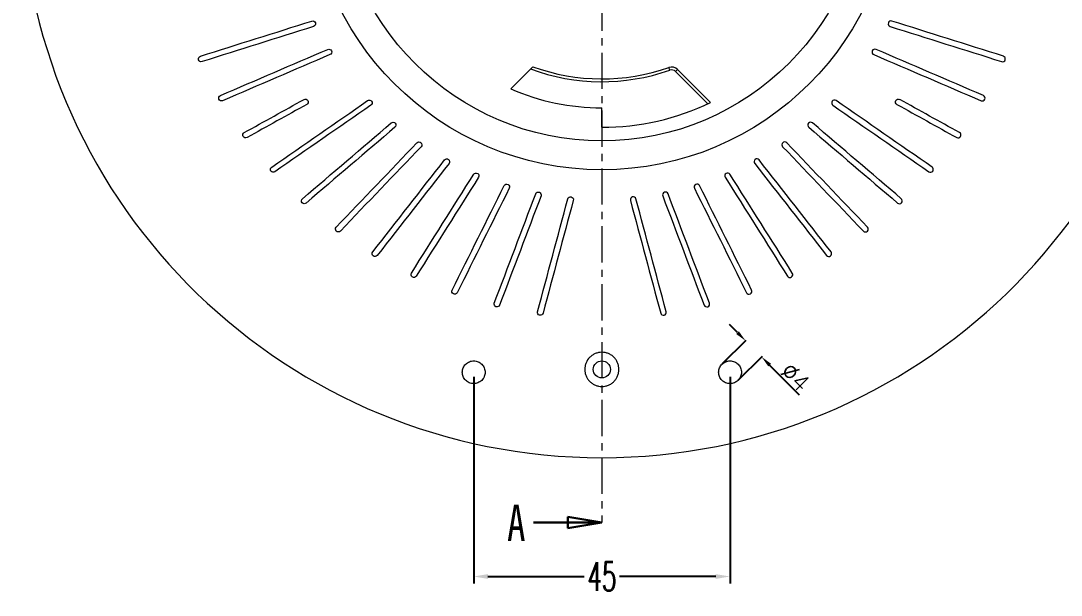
# Model space of a CAD drawing. Header units: inches. Extents: x 725 to 5279, y 573 to 1304.
# Drawn here: x 998 to 1180.6, y 923.8 to 1024.6 of the extents above; entities that cross this region are included whole.
import ezdxf

# ---------------------------------------------------------------- set-up
doc = ezdxf.new("R2010")
doc.units = ezdxf.units.IN
doc.linetypes.add('CENTER', pattern=[10.16, 6.35, -1.27, 1.27, -1.27])
doc.styles.add('SLDTEXTSTYLE0', font='TXT', dxfattribs={"width": 0.75})
doc.styles.add('SLDTEXTSTYLE2', font='TXT', dxfattribs={"width": 0.6, "bigfont": 'bigfont'})
doc.styles.get("Standard").update_dxf_attribs({"font": 'txt', "bigfont": 'gbcbig.shx'})
doc.dimstyles.new('3', dxfattribs={"dimtxt": 3, "dimasz": 2, "dimexe": 0.18, "dimexo": 0.0625, "dimgap": 0.2, "dimtad": 1, "dimzin": 12, "dimdsep": 46, "dimtxsty": 'Standard', "dimcen": 1, "dimclrd": 3, "dimclre": 3, "dimadec": 0, "dimazin": 0, "dimtfac": 1, "dimtofl": 0, "dimtmove": 0, "dimatfit": 3, "dimfxl": 1, "dimtolj": 1, "dimtzin": 0, "dimarcsym": 0})
doc.dimstyles.new('5', dxfattribs={"dimtxt": 5, "dimasz": 2.5, "dimexe": 1.25, "dimexo": 0.625, "dimtad": 0, "dimtxsty": 'SLDTEXTSTYLE2', "dimcen": 2.5, "dimclrd": 3, "dimclre": 3, "dimclrt": 256, "dimadec": 0, "dimazin": 0, "dimtfac": 1, "dimtmove": 0, "dimatfit": 3, "dimfxl": 1, "dimarcsym": 0})

# ---------------------------------------------------------------- blocks, each defined once
blk = doc.blocks.new('_CLOSED')
at = {"color": 0, "linetype": 'ByBlock', "lineweight": -2}
for p, q in [((-1, 0.166667), (0, 0)), ((-1, 0.166667), (-1, -0.166667)), ((0, 0), (-1, -0.166667)), ((0, 0), (-1, 0))]:
    blk.add_line(p, q, dxfattribs=at)
blk = doc.blocks.new('*D143')
at = {"color": 3, "lineweight": -2}
for p, q in [((1077.49, 962.11), (1077.49, 925.82)), ((1122.49, 962.11), (1122.49, 925.82)), ((1079.99, 927.07), (1096.86, 927.07)), ((1119.99, 927.07), (1103.11, 927.07))]:
    blk.add_line(p, q, dxfattribs=at)
at = {"color": 3}
for points in [[(1079.99, 927.49), (1079.99, 926.65), (1077.49, 927.07)], [(1119.99, 927.49), (1119.99, 926.65), (1122.49, 927.07)]]:
    blk.add_solid(points, dxfattribs=at)
at = {"layer": 'Defpoints', "color": 0}
for p in [(1077.49, 962.74), (1122.49, 962.74), (1122.49, 927.07)]:
    blk.add_point(p, dxfattribs=at)
at = {"insert": (1099.99, 927.07), "char_height": 5, "attachment_point": 5, "style": 'SLDTEXTSTYLE2'}
blk.add_mtext('45', dxfattribs=at)
blk = doc.blocks.new('*D144')
at = {"color": 3, "lineweight": -2}
for p, q in [((1123.8, 969.88), (1122.4, 971.3)), ((1121.12, 964.4), (1125.34, 968.58)), ((1123.94, 961.56), (1128.16, 965.74)), ((1129.44, 964.2), (1134.65, 958.95))]:
    blk.add_line(p, q, dxfattribs=at)
at = {"color": 3}
for points in [[(1124.04, 970.11), (1123.57, 969.64), (1125.21, 968.46)], [(1129.68, 964.43), (1129.2, 963.96), (1128.03, 965.62)]]:
    blk.add_solid(points, dxfattribs=at)
at = {"layer": 'Defpoints', "color": 0}
for p in [(1125.21, 968.46), (1121.08, 964.35), (1123.9, 961.51)]:
    blk.add_point(p, dxfattribs=at)
at = {"color": 0, "insert": (1133.96, 962.06), "char_height": 3, "attachment_point": 5, "rotation": 314.79}
blk.add_mtext('\\A1;%%C4', dxfattribs=at)

msp = doc.modelspace()

# ---------------------------------------------------------------- linework, layer by layer
at = {"color": 1, "linetype": 'CENTER', "lineweight": 0}
msp.add_line((1099.989, 1161.272), (1099.989, 936.554), dxfattribs=at)
at = {"color": 7, "linetype": 'Continuous', "lineweight": 15}
for p, q in [((1083.997, 1012.681), (1087.879, 1016.563)), ((1111.9, 1015.961), (1111.734, 1016.433)), ((1112.938, 1015.724), (1113.291, 1016.078)), ((1118.599, 1010.063), (1112.938, 1015.724)), ((1113.291, 1016.078), (1119.079, 1010.29)), ((1099.989, 1005.933), (1099.989, 1009.345))]:
    msp.add_line(p, q, dxfattribs=at)
at = {"color": 7, "linetype": 'Continuous', "lineweight": 30}
msp.add_line((1087.989, 936.554), (1099.989, 936.554), dxfattribs=at)
at = {"color": 7, "linetype": 'Continuous', "lineweight": 15}
for centre, radius in [((1099.989, 1049.933), 51.462), ((1099.989, 1049.933), 46.384), ((1099.989, 963.433), 1.5)]:
    msp.add_circle(centre, radius, dxfattribs=at)
for centre, radius, start, end in [((1099.989, 1049.933), 102, 93.50359, 86.49641), ((1099.989, 1049.933), 36, 249.68249, 289.32091), ((1099.989, 1049.933), 35.5, 250.05392, 289.32091), ((1112.231, 1015.017), 1.5, 45, 109.32091), ((1112.231, 1015.017), 1, 45, 109.32091), ((1099.989, 1049.345), 40, 246.43401, 270), ((1099.989, 1049.933), 44, 270, 295.71299)]:
    msp.add_arc(centre, radius, start, end, dxfattribs=at)
for points in [[(1029.513, 1018.42), (1036.055, 1020.483), (1042.572, 1022.538), (1049.064, 1024.585)], [(1170.465, 1018.42), (1163.923, 1020.483), (1157.406, 1022.538), (1150.913, 1024.585)], [(1049.365, 1023.631), (1042.872, 1021.584), (1036.356, 1019.529), (1029.814, 1017.467)], [(1150.613, 1023.631), (1157.106, 1021.584), (1163.622, 1019.529), (1170.164, 1017.467)], [(1033.025, 1011.518), (1039.327, 1014.226), (1045.606, 1016.923), (1051.86, 1019.61)], [(1166.953, 1011.518), (1160.651, 1014.226), (1154.372, 1016.923), (1148.118, 1019.61)], [(1052.255, 1018.692), (1046, 1016.004), (1039.722, 1013.307), (1033.42, 1010.599)], [(1147.723, 1018.692), (1153.978, 1016.004), (1160.256, 1013.307), (1166.558, 1010.599)], [(1037.211, 1005.002), (1040.717, 1006.946), (1044.215, 1008.885), (1047.706, 1010.82)], [(1048.191, 1009.946), (1044.7, 1008.011), (1041.202, 1006.071), (1037.696, 1004.128)], [(1042.028, 998.939), (1047.664, 1002.849), (1053.279, 1006.744), (1058.872, 1010.624)], [(1157.95, 998.939), (1152.314, 1002.849), (1146.699, 1006.744), (1141.106, 1010.624)], [(1151.787, 1009.946), (1155.278, 1008.011), (1158.776, 1006.071), (1162.282, 1004.128)], [(1162.767, 1005.002), (1159.261, 1006.946), (1155.762, 1008.885), (1152.272, 1010.82)], [(1059.442, 1009.802), (1053.848, 1005.922), (1048.234, 1002.027), (1042.598, 998.117)], [(1140.536, 1009.802), (1146.13, 1005.922), (1151.744, 1002.027), (1157.38, 998.117)], [(1047.429, 993.388), (1052.645, 997.843), (1057.841, 1002.281), (1063.017, 1006.702)], [(1152.549, 993.388), (1147.333, 997.843), (1142.137, 1002.281), (1136.961, 1006.702)], [(1063.667, 1005.942), (1058.49, 1001.52), (1053.294, 997.083), (1048.078, 992.628)], [(1136.311, 1005.942), (1141.488, 1001.52), (1146.684, 997.083), (1151.9, 992.628)], [(1053.358, 988.407), (1058.102, 993.362), (1062.827, 998.298), (1067.534, 1003.216)], [(1146.619, 988.407), (1141.876, 993.362), (1137.151, 998.298), (1132.443, 1003.216)], [(1068.257, 1002.524), (1063.549, 997.606), (1058.824, 992.67), (1054.081, 987.716)], [(1131.721, 1002.524), (1136.429, 997.606), (1141.154, 992.67), (1145.897, 987.716)], [(1059.757, 984.045), (1063.98, 989.45), (1068.187, 994.835), (1072.378, 1000.199)], [(1073.166, 999.583), (1068.975, 994.219), (1064.768, 988.834), (1060.545, 983.429)], [(1126.812, 999.583), (1131.003, 994.219), (1135.21, 988.834), (1139.433, 983.429)], [(1140.221, 984.045), (1135.998, 989.45), (1131.791, 994.835), (1127.6, 1000.199)], [(1066.561, 980.346), (1070.221, 986.147), (1073.867, 991.926), (1077.5, 997.683)], [(1133.417, 980.346), (1129.757, 986.147), (1126.11, 991.926), (1122.478, 997.683)], [(1078.346, 997.149), (1074.713, 991.392), (1071.067, 985.613), (1067.407, 979.812)], [(1073.701, 977.347), (1076.762, 983.485), (1079.811, 989.6), (1082.848, 995.693)], [(1126.277, 977.347), (1123.216, 983.485), (1120.167, 989.6), (1117.13, 995.693)], [(1121.632, 997.149), (1125.265, 991.392), (1128.911, 985.613), (1132.571, 979.812)], [(1083.743, 995.247), (1080.705, 989.154), (1077.656, 983.039), (1074.596, 976.9)], [(1081.106, 975.078), (1083.536, 981.493), (1085.957, 987.882), (1088.369, 994.248)], [(1089.304, 993.894), (1086.892, 987.528), (1084.471, 981.138), (1082.041, 974.724)], [(1110.674, 993.894), (1113.086, 987.528), (1115.507, 981.138), (1117.937, 974.724)], [(1118.872, 975.078), (1116.442, 981.493), (1114.021, 987.882), (1111.609, 994.248)], [(1116.235, 995.247), (1119.273, 989.154), (1122.321, 983.039), (1125.382, 976.9)], [(1088.7, 973.563), (1090.476, 980.188), (1092.244, 986.789), (1094.006, 993.364)], [(1094.972, 993.105), (1093.21, 986.53), (1091.441, 979.929), (1089.666, 973.304)], [(1105.006, 993.105), (1106.768, 986.53), (1108.537, 979.929), (1110.312, 973.304)], [(1111.278, 973.563), (1109.502, 980.188), (1107.734, 986.789), (1105.972, 993.364)]]:
    msp.add_open_spline(points, degree=3, dxfattribs=at)
for points, knots in [([(1049.064, 1024.585), (1049.19, 1024.624), (1049.329, 1024.612), (1049.561, 1024.492), (1049.653, 1024.383), (1049.731, 1024.133), (1049.719, 1023.992), (1049.596, 1023.759), (1049.489, 1023.67), (1049.365, 1023.631)], [0, 0, 0, 0, 0.25, 0.25, 0.5, 0.5, 0.75, 0.75, 1, 1, 1, 1]), ([(1150.913, 1024.585), (1150.788, 1024.624), (1150.649, 1024.612), (1150.417, 1024.492), (1150.325, 1024.383), (1150.247, 1024.133), (1150.259, 1023.992), (1150.382, 1023.759), (1150.489, 1023.67), (1150.613, 1023.631)], [0, 0, 0, 0, 0.25, 0.25, 0.5, 0.5, 0.75, 0.75, 1, 1, 1, 1]), ([(1051.86, 1019.61), (1051.981, 1019.662), (1052.12, 1019.664), (1052.364, 1019.568), (1052.466, 1019.468), (1052.569, 1019.227), (1052.571, 1019.087), (1052.472, 1018.842), (1052.376, 1018.743), (1052.255, 1018.692)], [0, 0, 0, 0, 0.25, 0.25, 0.5, 0.5, 0.75, 0.75, 1, 1, 1, 1]), ([(1148.118, 1019.61), (1147.997, 1019.662), (1147.857, 1019.664), (1147.614, 1019.568), (1147.512, 1019.468), (1147.409, 1019.227), (1147.407, 1019.087), (1147.506, 1018.842), (1147.602, 1018.743), (1147.723, 1018.692)], [0, 0, 0, 0, 0.25, 0.25, 0.5, 0.5, 0.75, 0.75, 1, 1, 1, 1]), ([(1029.814, 1017.467), (1029.688, 1017.427), (1029.549, 1017.44), (1029.317, 1017.56), (1029.226, 1017.669), (1029.147, 1017.918), (1029.159, 1018.058), (1029.281, 1018.292), (1029.389, 1018.381), (1029.513, 1018.42)], [0, 0, 0, 0, 0.25, 0.25, 0.5, 0.5, 0.75, 0.75, 1, 1, 1, 1]), ([(1170.164, 1017.467), (1170.29, 1017.427), (1170.429, 1017.44), (1170.661, 1017.56), (1170.752, 1017.669), (1170.83, 1017.918), (1170.819, 1018.058), (1170.697, 1018.292), (1170.589, 1018.381), (1170.465, 1018.42)], [0, 0, 0, 0, 0.25, 0.25, 0.5, 0.5, 0.75, 0.75, 1, 1, 1, 1]), ([(1033.42, 1010.599), (1033.299, 1010.547), (1033.159, 1010.546), (1032.916, 1010.642), (1032.815, 1010.741), (1032.711, 1010.981), (1032.709, 1011.122), (1032.807, 1011.367), (1032.904, 1011.466), (1033.025, 1011.518)], [0, 0, 0, 0, 0.25, 0.25, 0.5, 0.5, 0.75, 0.75, 1, 1, 1, 1]), ([(1047.706, 1010.82), (1047.821, 1010.884), (1047.96, 1010.899), (1048.211, 1010.828), (1048.323, 1010.74), (1048.449, 1010.511), (1048.466, 1010.371), (1048.392, 1010.117), (1048.306, 1010.009), (1048.191, 1009.946)], [0, 0, 0, 0, 0.25, 0.25, 0.5, 0.5, 0.75, 0.75, 1, 1, 1, 1]), ([(1058.872, 1010.624), (1058.98, 1010.699), (1059.116, 1010.728), (1059.374, 1010.682), (1059.493, 1010.605), (1059.643, 1010.39), (1059.672, 1010.252), (1059.625, 1009.993), (1059.55, 1009.877), (1059.442, 1009.802)], [0, 0, 0, 0, 0.25, 0.25, 0.5, 0.5, 0.75, 0.75, 1, 1, 1, 1]), ([(1141.106, 1010.624), (1140.998, 1010.699), (1140.862, 1010.728), (1140.604, 1010.682), (1140.485, 1010.605), (1140.335, 1010.39), (1140.305, 1010.252), (1140.353, 1009.993), (1140.428, 1009.877), (1140.536, 1009.802)], [0, 0, 0, 0, 0.25, 0.25, 0.5, 0.5, 0.75, 0.75, 1, 1, 1, 1]), ([(1151.787, 1009.946), (1151.672, 1010.009), (1151.585, 1010.119), (1151.513, 1010.369), (1151.528, 1010.51), (1151.655, 1010.739), (1151.765, 1010.827), (1152.019, 1010.9), (1152.157, 1010.884), (1152.272, 1010.82)], [0, 0, 0, 0, 0.25, 0.25, 0.5, 0.5, 0.75, 0.75, 1, 1, 1, 1]), ([(1166.558, 1010.599), (1166.679, 1010.547), (1166.819, 1010.546), (1167.062, 1010.642), (1167.163, 1010.741), (1167.266, 1010.981), (1167.269, 1011.122), (1167.171, 1011.367), (1167.074, 1011.466), (1166.953, 1011.518)], [0, 0, 0, 0, 0.25, 0.25, 0.5, 0.5, 0.75, 0.75, 1, 1, 1, 1]), ([(1063.017, 1006.702), (1063.117, 1006.787), (1063.25, 1006.83), (1063.51, 1006.81), (1063.637, 1006.746), (1063.807, 1006.546), (1063.851, 1006.413), (1063.829, 1006.15), (1063.766, 1006.027), (1063.667, 1005.942)], [0, 0, 0, 0, 0.25, 0.25, 0.5, 0.5, 0.75, 0.75, 1, 1, 1, 1]), ([(1136.961, 1006.702), (1136.861, 1006.787), (1136.728, 1006.83), (1136.467, 1006.81), (1136.341, 1006.746), (1136.17, 1006.546), (1136.127, 1006.413), (1136.148, 1006.15), (1136.211, 1006.027), (1136.311, 1005.942)], [0, 0, 0, 0, 0.25, 0.25, 0.5, 0.5, 0.75, 0.75, 1, 1, 1, 1]), ([(1037.696, 1004.128), (1037.58, 1004.064), (1037.441, 1004.048), (1037.19, 1004.12), (1037.079, 1004.208), (1036.953, 1004.437), (1036.936, 1004.576), (1037.009, 1004.83), (1037.095, 1004.938), (1037.211, 1005.002)], [0, 0, 0, 0, 0.25, 0.25, 0.5, 0.5, 0.75, 0.75, 1, 1, 1, 1]), ([(1162.282, 1004.128), (1162.398, 1004.064), (1162.537, 1004.048), (1162.788, 1004.12), (1162.899, 1004.208), (1163.025, 1004.437), (1163.042, 1004.576), (1162.969, 1004.83), (1162.882, 1004.938), (1162.767, 1005.002)], [0, 0, 0, 0, 0.25, 0.25, 0.5, 0.5, 0.75, 0.75, 1, 1, 1, 1]), ([(1067.534, 1003.216), (1067.625, 1003.31), (1067.753, 1003.367), (1068.014, 1003.373), (1068.147, 1003.321), (1068.336, 1003.14), (1068.393, 1003.011), (1068.398, 1002.747), (1068.348, 1002.619), (1068.257, 1002.524)], [0, 0, 0, 0, 0.25, 0.25, 0.5, 0.5, 0.75, 0.75, 1, 1, 1, 1]), ([(1132.443, 1003.216), (1132.353, 1003.31), (1132.225, 1003.367), (1131.963, 1003.373), (1131.831, 1003.321), (1131.642, 1003.14), (1131.585, 1003.011), (1131.58, 1002.747), (1131.63, 1002.619), (1131.721, 1002.524)], [0, 0, 0, 0, 0.25, 0.25, 0.5, 0.5, 0.75, 0.75, 1, 1, 1, 1]), ([(1072.378, 1000.199), (1072.459, 1000.303), (1072.581, 1000.371), (1072.84, 1000.404), (1072.977, 1000.366), (1073.184, 1000.204), (1073.253, 1000.081), (1073.284, 999.82), (1073.247, 999.687), (1073.166, 999.583)], [0, 0, 0, 0, 0.25, 0.25, 0.5, 0.5, 0.75, 0.75, 1, 1, 1, 1]), ([(1127.6, 1000.199), (1127.519, 1000.303), (1127.397, 1000.371), (1127.138, 1000.404), (1127.001, 1000.366), (1126.794, 1000.204), (1126.725, 1000.081), (1126.693, 999.82), (1126.731, 999.687), (1126.812, 999.583)], [0, 0, 0, 0, 0.25, 0.25, 0.5, 0.5, 0.75, 0.75, 1, 1, 1, 1]), ([(1042.598, 998.117), (1042.49, 998.042), (1042.353, 998.013), (1042.096, 998.059), (1041.977, 998.136), (1041.828, 998.35), (1041.798, 998.487), (1041.845, 998.747), (1041.92, 998.864), (1042.028, 998.939)], [0, 0, 0, 0, 0.25, 0.25, 0.5, 0.5, 0.75, 0.75, 1, 1, 1, 1]), ([(1077.5, 997.683), (1077.57, 997.794), (1077.684, 997.875), (1077.939, 997.933), (1078.079, 997.909), (1078.301, 997.769), (1078.382, 997.654), (1078.44, 997.396), (1078.416, 997.26), (1078.346, 997.149)], [0, 0, 0, 0, 0.25, 0.25, 0.5, 0.5, 0.75, 0.75, 1, 1, 1, 1]), ([(1122.478, 997.683), (1122.408, 997.794), (1122.294, 997.875), (1122.039, 997.933), (1121.899, 997.909), (1121.677, 997.769), (1121.596, 997.654), (1121.538, 997.396), (1121.562, 997.26), (1121.632, 997.149)], [0, 0, 0, 0, 0.25, 0.25, 0.5, 0.5, 0.75, 0.75, 1, 1, 1, 1]), ([(1157.38, 998.117), (1157.488, 998.042), (1157.625, 998.013), (1157.882, 998.059), (1158.001, 998.136), (1158.15, 998.35), (1158.18, 998.487), (1158.133, 998.747), (1158.058, 998.864), (1157.95, 998.939)], [0, 0, 0, 0, 0.25, 0.25, 0.5, 0.5, 0.75, 0.75, 1, 1, 1, 1]), ([(1082.848, 995.693), (1082.907, 995.81), (1083.012, 995.902), (1083.26, 995.985), (1083.402, 995.976), (1083.636, 995.858), (1083.729, 995.752), (1083.812, 995.502), (1083.802, 995.364), (1083.743, 995.247)], [0, 0, 0, 0, 0.25, 0.25, 0.5, 0.5, 0.75, 0.75, 1, 1, 1, 1]), ([(1117.13, 995.693), (1117.071, 995.81), (1116.966, 995.902), (1116.718, 995.985), (1116.576, 995.976), (1116.342, 995.858), (1116.249, 995.752), (1116.166, 995.502), (1116.176, 995.364), (1116.235, 995.247)], [0, 0, 0, 0, 0.25, 0.25, 0.5, 0.5, 0.75, 0.75, 1, 1, 1, 1]), ([(1088.369, 994.248), (1088.415, 994.371), (1088.511, 994.473), (1088.749, 994.581), (1088.891, 994.585), (1089.136, 994.492), (1089.239, 994.396), (1089.346, 994.155), (1089.35, 994.017), (1089.304, 993.894)], [0, 0, 0, 0, 0.25, 0.25, 0.5, 0.5, 0.75, 0.75, 1, 1, 1, 1]), ([(1094.006, 993.364), (1094.04, 993.491), (1094.125, 993.602), (1094.351, 993.733), (1094.492, 993.752), (1094.746, 993.684), (1094.857, 993.598), (1094.988, 993.369), (1095.006, 993.232), (1094.972, 993.105)], [0, 0, 0, 0, 0.25, 0.25, 0.5, 0.5, 0.75, 0.75, 1, 1, 1, 1]), ([(1105.972, 993.364), (1105.938, 993.491), (1105.853, 993.602), (1105.627, 993.733), (1105.486, 993.752), (1105.232, 993.684), (1105.121, 993.598), (1104.99, 993.369), (1104.972, 993.232), (1105.006, 993.105)], [0, 0, 0, 0, 0.25, 0.25, 0.5, 0.5, 0.75, 0.75, 1, 1, 1, 1]), ([(1111.609, 994.248), (1111.563, 994.371), (1111.467, 994.473), (1111.229, 994.581), (1111.087, 994.585), (1110.842, 994.492), (1110.739, 994.396), (1110.632, 994.155), (1110.628, 994.017), (1110.674, 993.894)], [0, 0, 0, 0, 0.25, 0.25, 0.5, 0.5, 0.75, 0.75, 1, 1, 1, 1]), ([(1048.078, 992.628), (1047.978, 992.542), (1047.845, 992.5), (1047.585, 992.52), (1047.458, 992.584), (1047.289, 992.783), (1047.245, 992.916), (1047.266, 993.179), (1047.329, 993.303), (1047.429, 993.388)], [0, 0, 0, 0, 0.25, 0.25, 0.5, 0.5, 0.75, 0.75, 1, 1, 1, 1]), ([(1151.9, 992.628), (1152, 992.542), (1152.133, 992.5), (1152.393, 992.52), (1152.52, 992.584), (1152.689, 992.783), (1152.733, 992.916), (1152.712, 993.179), (1152.649, 993.303), (1152.549, 993.388)], [0, 0, 0, 0, 0.25, 0.25, 0.5, 0.5, 0.75, 0.75, 1, 1, 1, 1]), ([(1054.081, 987.716), (1053.99, 987.62), (1053.861, 987.564), (1053.6, 987.558), (1053.468, 987.61), (1053.28, 987.79), (1053.223, 987.919), (1053.217, 988.183), (1053.267, 988.312), (1053.358, 988.407)], [0, 0, 0, 0, 0.25, 0.25, 0.5, 0.5, 0.75, 0.75, 1, 1, 1, 1]), ([(1145.897, 987.716), (1145.988, 987.62), (1146.117, 987.564), (1146.378, 987.558), (1146.51, 987.61), (1146.698, 987.79), (1146.755, 987.919), (1146.761, 988.183), (1146.711, 988.312), (1146.619, 988.407)], [0, 0, 0, 0, 0.25, 0.25, 0.5, 0.5, 0.75, 0.75, 1, 1, 1, 1]), ([(1060.545, 983.429), (1060.464, 983.325), (1060.342, 983.257), (1060.083, 983.225), (1059.946, 983.262), (1059.741, 983.423), (1059.671, 983.545), (1059.639, 983.807), (1059.676, 983.941), (1059.757, 984.045)], [0, 0, 0, 0, 0.25, 0.25, 0.5, 0.5, 0.75, 0.75, 1, 1, 1, 1]), ([(1139.433, 983.429), (1139.514, 983.325), (1139.636, 983.257), (1139.895, 983.225), (1140.031, 983.262), (1140.237, 983.423), (1140.307, 983.545), (1140.339, 983.807), (1140.302, 983.941), (1140.221, 984.045)], [0, 0, 0, 0, 0.25, 0.25, 0.5, 0.5, 0.75, 0.75, 1, 1, 1, 1]), ([(1067.407, 979.812), (1067.336, 979.7), (1067.222, 979.62), (1066.967, 979.562), (1066.828, 979.586), (1066.607, 979.726), (1066.525, 979.84), (1066.467, 980.097), (1066.491, 980.234), (1066.561, 980.346)], [0, 0, 0, 0, 0.25, 0.25, 0.5, 0.5, 0.75, 0.75, 1, 1, 1, 1]), ([(1132.571, 979.812), (1132.642, 979.7), (1132.756, 979.62), (1133.011, 979.562), (1133.15, 979.586), (1133.371, 979.726), (1133.453, 979.84), (1133.511, 980.097), (1133.487, 980.234), (1133.417, 980.346)], [0, 0, 0, 0, 0.25, 0.25, 0.5, 0.5, 0.75, 0.75, 1, 1, 1, 1]), ([(1074.596, 976.9), (1074.537, 976.782), (1074.431, 976.691), (1074.184, 976.608), (1074.042, 976.618), (1073.809, 976.734), (1073.716, 976.84), (1073.632, 977.09), (1073.642, 977.229), (1073.701, 977.347)], [0, 0, 0, 0, 0.25, 0.25, 0.5, 0.5, 0.75, 0.75, 1, 1, 1, 1]), ([(1125.382, 976.9), (1125.441, 976.782), (1125.547, 976.691), (1125.794, 976.608), (1125.935, 976.618), (1126.169, 976.734), (1126.262, 976.84), (1126.346, 977.09), (1126.336, 977.229), (1126.277, 977.347)], [0, 0, 0, 0, 0.25, 0.25, 0.5, 0.5, 0.75, 0.75, 1, 1, 1, 1]), ([(1082.041, 974.724), (1081.994, 974.601), (1081.898, 974.499), (1081.66, 974.392), (1081.518, 974.387), (1081.274, 974.48), (1081.171, 974.575), (1081.063, 974.816), (1081.059, 974.955), (1081.106, 975.078)], [0, 0, 0, 0, 0.25, 0.25, 0.5, 0.5, 0.75, 0.75, 1, 1, 1, 1]), ([(1089.666, 973.304), (1089.632, 973.177), (1089.546, 973.066), (1089.32, 972.935), (1089.18, 972.917), (1088.928, 972.984), (1088.816, 973.069), (1088.684, 973.298), (1088.666, 973.435), (1088.7, 973.563)], [0, 0, 0, 0, 0.25, 0.25, 0.5, 0.5, 0.75, 0.75, 1, 1, 1, 1]), ([(1110.312, 973.304), (1110.346, 973.177), (1110.431, 973.066), (1110.657, 972.935), (1110.798, 972.917), (1111.05, 972.984), (1111.162, 973.069), (1111.294, 973.298), (1111.312, 973.435), (1111.278, 973.563)], [0, 0, 0, 0, 0.25, 0.25, 0.5, 0.5, 0.75, 0.75, 1, 1, 1, 1]), ([(1117.937, 974.724), (1117.984, 974.601), (1118.08, 974.499), (1118.318, 974.392), (1118.46, 974.387), (1118.704, 974.48), (1118.807, 974.575), (1118.915, 974.816), (1118.919, 974.955), (1118.872, 975.078)], [0, 0, 0, 0, 0.25, 0.25, 0.5, 0.5, 0.75, 0.75, 1, 1, 1, 1]), ([(1097.867, 965.554), (1098.007, 965.694), (1098.158, 965.818), (1098.483, 966.036), (1098.659, 966.13), (1099.022, 966.28), (1099.209, 966.337), (1099.594, 966.414), (1099.793, 966.433), (1100.185, 966.433), (1100.38, 966.414), (1100.767, 966.338), (1100.956, 966.28), (1101.318, 966.13), (1101.492, 966.037), (1101.82, 965.818), (1101.971, 965.694), (1102.248, 965.417), (1102.375, 965.263), (1102.592, 964.937), (1102.685, 964.765), (1102.835, 964.402), (1102.893, 964.211), (1102.969, 963.828), (1102.989, 963.634), (1102.989, 963.238), (1102.97, 963.043), (1102.894, 962.66), (1102.837, 962.469), (1102.686, 962.106), (1102.594, 961.933), (1102.377, 961.607), (1102.251, 961.453), (1101.974, 961.176), (1101.823, 961.051), (1101.495, 960.832), (1101.321, 960.738), (1100.959, 960.588), (1100.771, 960.53), (1100.383, 960.453), (1100.188, 960.434), (1099.796, 960.433), (1099.598, 960.453), (1099.212, 960.529), (1099.025, 960.586), (1098.662, 960.736), (1098.486, 960.83), (1098.16, 961.047), (1098.009, 961.171), (1097.729, 961.451), (1097.604, 961.603), (1097.387, 961.928), (1097.293, 962.103), (1097.142, 962.466), (1097.086, 962.653), (1097.009, 963.037), (1096.989, 963.236), (1096.989, 963.627), (1097.008, 963.821), (1097.084, 964.208), (1097.141, 964.397), (1097.365, 964.939), (1097.587, 965.273), (1097.867, 965.554)], [0, 0, 0, 0, 0.03125, 0.03125, 0.0625, 0.0625, 0.09375, 0.09375, 0.125, 0.125, 0.15625, 0.15625, 0.1875, 0.1875, 0.21875, 0.21875, 0.25, 0.25, 0.28125, 0.28125, 0.3125, 0.3125, 0.34375, 0.34375, 0.375, 0.375, 0.40625, 0.40625, 0.4375, 0.4375, 0.46875, 0.46875, 0.5, 0.5, 0.53125, 0.53125, 0.5625, 0.5625, 0.59375, 0.59375, 0.625, 0.625, 0.65625, 0.65625, 0.6875, 0.6875, 0.71875, 0.71875, 0.75, 0.75, 0.78125, 0.78125, 0.8125, 0.8125, 0.84375, 0.84375, 0.875, 0.875, 0.90625, 0.90625, 0.9375, 0.9375, 1, 1, 1, 1]), ([(1076.084, 964.357), (1075.99, 964.264), (1075.907, 964.164), (1075.761, 963.948), (1075.697, 963.832), (1075.595, 963.591), (1075.557, 963.466), (1075.504, 963.21), (1075.49, 963.078), (1075.487, 962.687), (1075.538, 962.423), (1075.733, 961.941), (1075.881, 961.716), (1076.155, 961.437), (1076.258, 961.352), (1076.474, 961.205), (1076.589, 961.143), (1076.83, 961.041), (1076.957, 961.001), (1077.212, 960.948), (1077.342, 960.934), (1077.606, 960.933), (1077.737, 960.945), (1077.993, 960.994), (1078.12, 961.031), (1078.363, 961.13), (1078.478, 961.19), (1078.697, 961.334), (1078.8, 961.418), (1078.986, 961.601), (1079.07, 961.701), (1079.217, 961.918), (1079.28, 962.034), (1079.432, 962.394), (1079.487, 962.657), (1079.49, 963.048), (1079.478, 963.18), (1079.429, 963.437), (1079.392, 963.562), (1079.294, 963.805), (1079.232, 963.922), (1079.089, 964.14), (1079.007, 964.242), (1078.73, 964.524), (1078.511, 964.673), (1078.148, 964.826), (1078.023, 964.865), (1077.767, 964.918), (1077.635, 964.932), (1077.374, 964.934), (1077.244, 964.923), (1076.986, 964.874), (1076.859, 964.836), (1076.496, 964.689), (1076.272, 964.543), (1076.084, 964.357)], [0, 0, 0, 0, 0.03125, 0.03125, 0.0625, 0.0625, 0.09375, 0.09375, 0.125, 0.125, 0.1875, 0.1875, 0.25, 0.25, 0.28125, 0.28125, 0.3125, 0.3125, 0.34375, 0.34375, 0.375, 0.375, 0.40625, 0.40625, 0.4375, 0.4375, 0.46875, 0.46875, 0.5, 0.5, 0.53125, 0.53125, 0.5625, 0.5625, 0.625, 0.625, 0.65625, 0.65625, 0.6875, 0.6875, 0.71875, 0.71875, 0.75, 0.75, 0.8125, 0.8125, 0.84375, 0.84375, 0.875, 0.875, 0.90625, 0.90625, 0.9375, 0.9375, 1, 1, 1, 1]), ([(1121.08, 964.353), (1120.986, 964.26), (1120.903, 964.159), (1120.757, 963.943), (1120.694, 963.826), (1120.593, 963.584), (1120.555, 963.46), (1120.503, 963.204), (1120.489, 963.071), (1120.488, 962.68), (1120.539, 962.417), (1120.737, 961.935), (1120.884, 961.711), (1121.16, 961.433), (1121.262, 961.348), (1121.479, 961.202), (1121.594, 961.14), (1121.835, 961.039), (1121.962, 961), (1122.218, 960.948), (1122.348, 960.934), (1122.612, 960.933), (1122.742, 960.945), (1122.998, 960.995), (1123.125, 961.033), (1123.368, 961.132), (1123.483, 961.193), (1123.701, 961.338), (1123.805, 961.422), (1123.99, 961.606), (1124.073, 961.706), (1124.22, 961.924), (1124.283, 962.04), (1124.434, 962.401), (1124.488, 962.664), (1124.49, 963.055), (1124.477, 963.187), (1124.427, 963.444), (1124.39, 963.568), (1124.291, 963.811), (1124.229, 963.928), (1124.085, 964.145), (1124.003, 964.247), (1123.725, 964.528), (1123.506, 964.676), (1123.142, 964.828), (1123.018, 964.867), (1122.762, 964.919), (1122.629, 964.933), (1122.368, 964.934), (1122.238, 964.922), (1121.98, 964.872), (1121.853, 964.834), (1121.491, 964.686), (1121.268, 964.539), (1121.08, 964.353)], [0, 0, 0, 0, 0.03125, 0.03125, 0.0625, 0.0625, 0.09375, 0.09375, 0.125, 0.125, 0.1875, 0.1875, 0.25, 0.25, 0.28125, 0.28125, 0.3125, 0.3125, 0.34375, 0.34375, 0.375, 0.375, 0.40625, 0.40625, 0.4375, 0.4375, 0.46875, 0.46875, 0.5, 0.5, 0.53125, 0.53125, 0.5625, 0.5625, 0.625, 0.625, 0.65625, 0.65625, 0.6875, 0.6875, 0.71875, 0.71875, 0.75, 0.75, 0.8125, 0.8125, 0.84375, 0.84375, 0.875, 0.875, 0.90625, 0.90625, 0.9375, 0.9375, 1, 1, 1, 1])]:
    msp.add_open_spline(points, degree=3, knots=knots, dxfattribs=at)

# ---------------------------------------------------------------- block references
at = {"color": 7, "linetype": 'Continuous', "lineweight": 30, "xscale": 6, "yscale": 6}
msp.add_blockref('_CLOSED', (1099.989, 936.554), dxfattribs=at)

# ---------------------------------------------------------------- texts
at = {"color": 7, "linetype": 'Continuous', "insert": (1083.344, 939.669), "char_height": 6.35, "attachment_point": 1, "style": 'SLDTEXTSTYLE0'}
msp.add_mtext('A', dxfattribs=at)

# ---------------------------------------------------------------- dimensions: what is measured, and where the dimension line sits
dim = msp.add_linear_dim(base=(1125.214, 968.456), p1=(1123.898, 961.514), p2=(1121.08, 964.353), angle=134.79, text='%%C<>', dimstyle='3')
dim.commit()
dim.dimension.update_dxf_attribs({"geometry": '*D144', "text_midpoint": (1132.752, 960.863), "dimtype": 161})
dim = msp.add_linear_dim(base=(1122.489, 927.07), p1=(1077.489, 962.736), p2=(1122.489, 962.736), dimstyle='5')
dim.commit()
dim.dimension.update_dxf_attribs({"geometry": '*D143', "text_midpoint": (1099.989, 927.07)})

doc.saveas('drawing.dxf')
